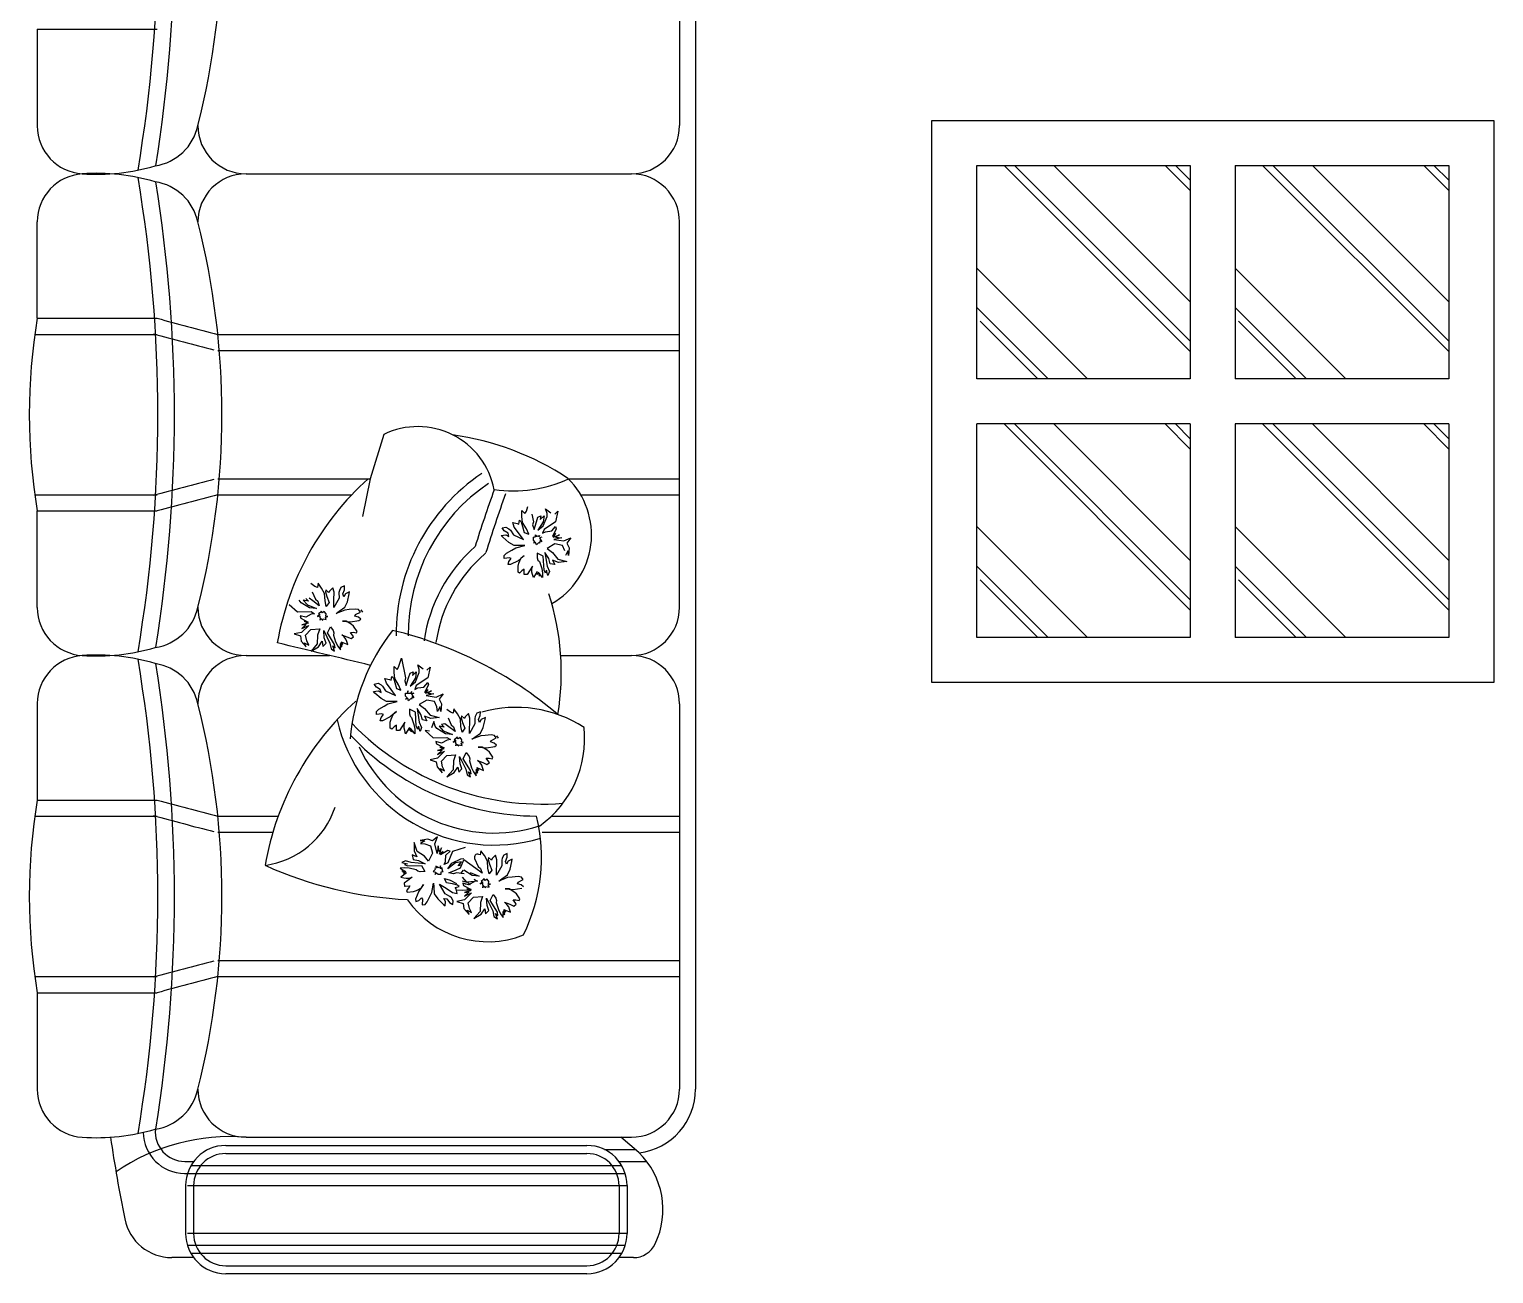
# Model space of a CAD drawing. Header units: inches. Extents: x 10.1 to 52.6, y 12.1 to 36.9.
# Drawn here: x 22.032 to 23.856, y 19.759 to 21.309 of the extents above; entities that cross this region are included whole.
import ezdxf

# ---------------------------------------------------------------- set-up
doc = ezdxf.new("R2010")
doc.units = ezdxf.units.IN
doc.header["$MEASUREMENT"] = 0
doc.layers.add('02', color=2, linetype='Continuous')

msp = doc.modelspace()

# ---------------------------------------------------------------- linework, layer by layer
at = {"layer": '02'}
for p, q in [((22.842, 21.6689), (22.842, 21.1889)), ((22.862, 21.6689), (22.862, 19.9889)), ((22.042, 21.3089), (22.1915, 21.3089)), ((22.042, 21.3089), (22.042, 21.1887)), ((23.1562, 20.4954), (23.1562, 21.1954)), ((23.1562, 21.1954), (23.8562, 21.1954)), ((23.8562, 21.1954), (23.8562, 20.4954)), ((22.302, 21.1289), (22.782, 21.1289)), ((23.2122, 20.8734), (23.2122, 21.1394)), ((23.2122, 21.1394), (23.4782, 21.1394)), ((23.2464, 21.1394), (23.4782, 20.9075)), ((23.2592, 21.1394), (23.4782, 20.9203)), ((23.3083, 21.1394), (23.4782, 20.9694)), ((23.447, 21.1394), (23.4782, 21.1081)), ((23.4598, 21.1394), (23.4782, 21.1209)), ((23.4782, 21.1394), (23.4782, 20.8734)), ((23.5342, 21.1394), (23.5342, 20.8734)), ((23.5342, 21.1394), (23.8002, 21.1394)), ((23.5684, 21.1394), (23.8002, 20.9075)), ((23.5812, 21.1394), (23.8002, 20.9203)), ((23.6303, 21.1394), (23.8002, 20.9694)), ((23.769, 21.1394), (23.8002, 21.1081)), ((23.7818, 21.1394), (23.8002, 21.1209)), ((23.8002, 21.1394), (23.8002, 20.8734)), ((22.042, 20.9489), (22.042, 21.069)), ((22.842, 20.5889), (22.842, 21.0689)), ((23.2122, 21.0114), (23.3502, 20.8734)), ((23.5342, 21.0114), (23.6722, 20.8734)), ((23.2122, 20.9623), (23.3011, 20.8734)), ((23.5342, 20.9623), (23.6231, 20.8734)), ((22.042, 20.9489), (22.1915, 20.9489)), ((23.2165, 20.9452), (23.2883, 20.8734)), ((23.5385, 20.9452), (23.6103, 20.8734)), ((22.0389, 20.9289), (22.1915, 20.9289)), ((22.2669, 20.9289), (22.842, 20.9289)), ((22.2669, 20.9089), (22.842, 20.9089)), ((23.4782, 20.8734), (23.2122, 20.8734)), ((23.8002, 20.8734), (23.5342, 20.8734)), ((23.4782, 20.8174), (23.2122, 20.8174)), ((23.2122, 20.5514), (23.2122, 20.8174)), ((23.2464, 20.8174), (23.4782, 20.5855)), ((23.2592, 20.8174), (23.4782, 20.5983)), ((23.3083, 20.8174), (23.4782, 20.6474)), ((23.447, 20.8174), (23.4782, 20.7861)), ((23.4598, 20.8174), (23.4782, 20.7989)), ((23.4782, 20.8174), (23.4782, 20.5514)), ((23.5342, 20.8174), (23.5342, 20.5514)), ((23.8002, 20.8174), (23.5342, 20.8174)), ((23.5684, 20.8174), (23.8002, 20.5855)), ((23.5812, 20.8174), (23.8002, 20.5983)), ((23.6303, 20.8174), (23.8002, 20.6474)), ((23.769, 20.8174), (23.8002, 20.7861)), ((23.7818, 20.8174), (23.8002, 20.7989)), ((23.8002, 20.8174), (23.8002, 20.5514)), ((22.4736, 20.8043), (22.4567, 20.7489)), ((22.2669, 20.7489), (22.4567, 20.7489)), ((22.4567, 20.7489), (22.447, 20.7021)), ((22.7037, 20.7489), (22.842, 20.7489)), ((22.0389, 20.7289), (22.1915, 20.7289)), ((22.2669, 20.7289), (22.4335, 20.7289)), ((22.719, 20.7289), (22.842, 20.7289)), ((22.042, 20.7089), (22.1915, 20.7089)), ((22.042, 20.5887), (22.042, 20.7089)), ((22.6456, 20.7021), (22.6456, 20.7097)), ((22.6456, 20.7097), (22.6494, 20.7059)), ((22.6494, 20.7059), (22.6513, 20.7087)), ((22.6513, 20.7087), (22.6532, 20.7145)), ((22.658, 20.7049), (22.6599, 20.6954)), ((22.6751, 20.7116), (22.6818, 20.7068)), ((22.6771, 20.7059), (22.6751, 20.7116)), ((22.6771, 20.7021), (22.6771, 20.7059)), ((22.6866, 20.7049), (22.6904, 20.7087)), ((22.6904, 20.7087), (22.6875, 20.6954)), ((22.6209, 20.6878), (22.6256, 20.6887)), ((22.6237, 20.684), (22.6209, 20.6878)), ((22.6256, 20.6887), (22.6294, 20.6868)), ((22.6294, 20.6868), (22.6313, 20.6849)), ((22.6361, 20.6887), (22.6342, 20.6945)), ((22.6342, 20.6945), (22.6399, 20.6935)), ((22.6475, 20.6735), (22.6361, 20.6887)), ((22.6399, 20.6935), (22.6418, 20.6926)), ((22.6418, 20.6926), (22.6428, 20.6973)), ((22.6428, 20.6973), (22.6447, 20.6954)), ((22.6447, 20.6954), (22.6466, 20.6897)), ((22.6466, 20.6945), (22.6456, 20.7021)), ((22.6513, 20.6868), (22.6466, 20.6945)), ((22.6466, 20.6897), (22.6485, 20.6821)), ((22.6542, 20.6802), (22.6513, 20.6868)), ((22.6599, 20.6954), (22.659, 20.6916)), ((22.659, 20.6916), (22.6609, 20.6859)), ((22.6609, 20.6859), (22.6637, 20.6954)), ((22.6637, 20.6954), (22.6656, 20.7011)), ((22.6656, 20.7011), (22.6694, 20.703)), ((22.6723, 20.6954), (22.6656, 20.6849)), ((22.6656, 20.6849), (22.6723, 20.6906)), ((22.6685, 20.6983), (22.6732, 20.703)), ((22.6694, 20.703), (22.6685, 20.6983)), ((22.6732, 20.703), (22.6723, 20.6954)), ((22.6723, 20.6906), (22.6771, 20.7021)), ((22.6875, 20.6954), (22.6732, 20.6859)), ((22.6828, 20.684), (22.6875, 20.6897)), ((22.6885, 20.6868), (22.6837, 20.6773)), ((22.6875, 20.6897), (22.6885, 20.6868)), ((23.2122, 20.6894), (23.3502, 20.5514)), ((23.5342, 20.6894), (23.6722, 20.5514)), ((22.6199, 20.6783), (22.6256, 20.6792)), ((22.6218, 20.6764), (22.6199, 20.6783)), ((22.6294, 20.6697), (22.6218, 20.6764)), ((22.6285, 20.6811), (22.6237, 20.684)), ((22.6256, 20.6792), (22.6294, 20.6773)), ((22.6294, 20.6773), (22.6285, 20.6811)), ((22.6361, 20.6659), (22.6294, 20.6697)), ((22.6313, 20.6849), (22.6351, 20.6792)), ((22.6351, 20.6792), (22.6475, 20.6735)), ((22.6485, 20.6821), (22.6542, 20.6802)), ((22.6599, 20.6764), (22.6675, 20.6783)), ((22.6599, 20.6725), (22.6599, 20.6764)), ((22.6618, 20.6706), (22.6599, 20.6725)), ((22.6599, 20.6687), (22.6618, 20.6706)), ((22.6628, 20.6697), (22.6599, 20.6687)), ((22.6628, 20.6764), (22.6628, 20.6792)), ((22.6628, 20.6792), (22.6637, 20.6783)), ((22.6637, 20.6668), (22.6628, 20.6697)), ((22.6666, 20.6697), (22.6637, 20.6668)), ((22.6675, 20.6783), (22.6666, 20.6764)), ((22.6675, 20.6687), (22.6666, 20.6697)), ((22.6704, 20.6764), (22.6675, 20.6754)), ((22.6675, 20.6754), (22.6704, 20.6706)), ((22.6685, 20.6725), (22.6675, 20.6687)), ((22.6704, 20.6706), (22.6685, 20.6725)), ((22.6732, 20.6859), (22.6713, 20.6811)), ((22.6713, 20.6811), (22.6751, 20.683)), ((22.6751, 20.683), (22.6828, 20.684)), ((22.6837, 20.6773), (22.6875, 20.6811)), ((22.6875, 20.6811), (22.6847, 20.6764)), ((22.6847, 20.6764), (22.6923, 20.6792)), ((22.6952, 20.6754), (22.6856, 20.6735)), ((22.6856, 20.6735), (22.698, 20.6716)), ((22.6923, 20.6792), (22.6875, 20.6764)), ((22.6875, 20.6764), (22.6952, 20.6754)), ((22.698, 20.6716), (22.7066, 20.6754)), ((22.7066, 20.6754), (22.7018, 20.6687)), ((22.7018, 20.6687), (22.7047, 20.663)), ((22.6237, 20.6535), (22.6266, 20.6564)), ((22.6237, 20.6497), (22.6237, 20.6535)), ((22.6304, 20.6506), (22.6237, 20.6497)), ((22.6266, 20.6564), (22.6332, 20.6602)), ((22.6323, 20.6497), (22.6304, 20.6506)), ((22.6332, 20.6602), (22.638, 20.663)), ((22.6494, 20.6659), (22.6361, 20.6659)), ((22.638, 20.663), (22.6494, 20.6659)), ((22.6485, 20.6535), (22.6409, 20.6468)), ((22.6418, 20.644), (22.6447, 20.6506)), ((22.6447, 20.6506), (22.6485, 20.6535)), ((22.6723, 20.6525), (22.6647, 20.6564)), ((22.6647, 20.6564), (22.6647, 20.6506)), ((22.6647, 20.6506), (22.6656, 20.6478)), ((22.6732, 20.6354), (22.6723, 20.6525)), ((22.679, 20.6497), (22.6742, 20.6573)), ((22.6742, 20.6573), (22.6771, 20.6402)), ((22.6866, 20.6678), (22.6771, 20.6621)), ((22.6771, 20.6621), (22.6837, 20.6573)), ((22.6837, 20.6573), (22.6904, 20.6487)), ((22.6961, 20.6659), (22.6866, 20.6678)), ((22.699, 20.6592), (22.6961, 20.6659)), ((22.7028, 20.6592), (22.6999, 20.6535)), ((22.7037, 20.6535), (22.7028, 20.6592)), ((22.7047, 20.663), (22.7037, 20.6535)), ((22.6285, 20.6421), (22.6294, 20.6459)), ((22.6313, 20.6421), (22.6285, 20.6421)), ((22.6294, 20.6459), (22.6323, 20.6497)), ((22.6409, 20.6468), (22.6313, 20.6421)), ((22.6409, 20.6402), (22.6418, 20.644)), ((22.6409, 20.6325), (22.6409, 20.6402)), ((22.6428, 20.6316), (22.6409, 20.6325)), ((22.6456, 20.6344), (22.6428, 20.6316)), ((22.6485, 20.6364), (22.6456, 20.6344)), ((22.6485, 20.6297), (22.6485, 20.6364)), ((22.6551, 20.6344), (22.6523, 20.6297)), ((22.659, 20.6402), (22.6551, 20.6344)), ((22.658, 20.6364), (22.659, 20.6402)), ((22.658, 20.6325), (22.658, 20.6364)), ((22.659, 20.6297), (22.658, 20.6325)), ((22.6647, 20.6335), (22.6599, 20.6259)), ((22.6647, 20.6297), (22.6647, 20.6335)), ((22.6666, 20.6325), (22.6647, 20.6297)), ((22.6656, 20.6478), (22.6675, 20.6459)), ((22.6675, 20.6459), (22.6704, 20.6373)), ((22.6704, 20.6373), (22.6713, 20.6316)), ((22.6751, 20.6316), (22.6732, 20.6354)), ((22.6761, 20.6354), (22.6751, 20.6316)), ((22.678, 20.6287), (22.6761, 20.6354)), ((22.6771, 20.6402), (22.6799, 20.6335)), ((22.6799, 20.6335), (22.678, 20.6287)), ((22.6809, 20.643), (22.679, 20.6497)), ((22.6866, 20.6421), (22.6809, 20.643)), ((22.6913, 20.6449), (22.6837, 20.6478)), ((22.6837, 20.6478), (22.6866, 20.6421)), ((22.6904, 20.6487), (22.7018, 20.6459)), ((22.7018, 20.6459), (22.6913, 20.6449)), ((23.2122, 20.6403), (23.3011, 20.5514)), ((23.5342, 20.6403), (23.6231, 20.5514)), ((22.3877, 20.615), (22.3828, 20.6186)), ((22.3909, 20.6138), (22.3877, 20.615)), ((22.3918, 20.6191), (22.3909, 20.6138)), ((22.3962, 20.6129), (22.3918, 20.6191)), ((22.4203, 20.6137), (22.4183, 20.6099)), ((22.4247, 20.6156), (22.4203, 20.6137)), ((22.4246, 20.6109), (22.4247, 20.6156)), ((22.6523, 20.6297), (22.6485, 20.6297)), ((22.6599, 20.6259), (22.659, 20.6297)), ((22.6675, 20.6316), (22.6666, 20.6287)), ((22.6675, 20.6278), (22.6675, 20.6316)), ((22.6685, 20.6297), (22.6675, 20.6278)), ((22.6713, 20.6259), (22.6685, 20.6297)), ((22.6713, 20.6316), (22.6713, 20.6259)), ((23.2165, 20.6232), (23.2883, 20.5514)), ((23.5385, 20.6232), (23.6103, 20.5514)), ((22.3706, 20.5947), (22.3684, 20.5978)), ((22.3732, 20.5977), (22.3784, 20.592)), ((22.3798, 20.5965), (22.3732, 20.5977)), ((22.3763, 20.5999), (22.3798, 20.5965)), ((22.3854, 20.597), (22.3805, 20.6005)), ((22.3845, 20.6081), (22.3885, 20.5992)), ((22.3932, 20.5909), (22.3854, 20.597)), ((22.3885, 20.5992), (22.3915, 20.5966)), ((22.3915, 20.5966), (22.3932, 20.5909)), ((22.3999, 20.6062), (22.3962, 20.6129)), ((22.4004, 20.5972), (22.3999, 20.6062)), ((22.402, 20.5901), (22.4004, 20.5972)), ((22.4013, 20.6107), (22.4009, 20.608)), ((22.4009, 20.608), (22.4026, 20.6023)), ((22.4049, 20.6074), (22.4013, 20.6107)), ((22.4026, 20.6023), (22.4055, 20.595)), ((22.4059, 20.6092), (22.4049, 20.6074)), ((22.41, 20.6133), (22.4059, 20.6092)), ((22.4117, 20.6076), (22.41, 20.6133)), ((22.418, 20.6004), (22.4113, 20.5885)), ((22.4113, 20.5885), (22.4115, 20.5981)), ((22.4115, 20.5981), (22.4117, 20.6076)), ((22.4183, 20.6099), (22.4178, 20.6072)), ((22.4178, 20.6072), (22.418, 20.6004)), ((22.4224, 20.6058), (22.4246, 20.6109)), ((22.4238, 20.6021), (22.4224, 20.6058)), ((22.4258, 20.6059), (22.4238, 20.6021)), ((22.425, 20.589), (22.4282, 20.5959)), ((22.431, 20.6084), (22.4258, 20.6059)), ((22.4282, 20.5959), (22.4306, 20.6058)), ((22.4306, 20.6058), (22.431, 20.6084)), ((22.3559, 20.5924), (22.366, 20.5832)), ((22.366, 20.5832), (22.3831, 20.5837)), ((22.3693, 20.5785), (22.3702, 20.5756)), ((22.3765, 20.5766), (22.3693, 20.5785)), ((22.3811, 20.5881), (22.3706, 20.5947)), ((22.3832, 20.5803), (22.3765, 20.5766)), ((22.3784, 20.592), (22.3899, 20.5873)), ((22.3899, 20.5873), (22.3811, 20.5881)), ((22.3831, 20.5837), (22.3875, 20.5809)), ((22.3875, 20.5809), (22.3832, 20.5803)), ((22.3941, 20.5798), (22.391, 20.5776)), ((22.391, 20.5776), (22.3939, 20.5785)), ((22.3953, 20.583), (22.3922, 20.5808)), ((22.3922, 20.5808), (22.3941, 20.5798)), ((22.3939, 20.5785), (22.3943, 20.5729)), ((22.3955, 20.5843), (22.3953, 20.583)), ((22.3972, 20.582), (22.3955, 20.5843)), ((22.3995, 20.5837), (22.3972, 20.582)), ((22.4017, 20.5806), (22.3995, 20.5837)), ((22.4011, 20.5766), (22.4039, 20.5775)), ((22.4013, 20.5779), (22.4017, 20.5806)), ((22.4039, 20.5775), (22.4013, 20.5779)), ((22.4055, 20.595), (22.402, 20.5901)), ((22.4251, 20.5855), (22.4141, 20.5812)), ((22.4141, 20.5812), (22.418, 20.584)), ((22.418, 20.584), (22.425, 20.589)), ((22.4306, 20.586), (22.4251, 20.5855)), ((22.4383, 20.5867), (22.4306, 20.586)), ((22.4375, 20.578), (22.4385, 20.5799)), ((22.442, 20.5765), (22.4375, 20.578)), ((22.4423, 20.5861), (22.4383, 20.5867)), ((22.4385, 20.5799), (22.4445, 20.583)), ((22.4445, 20.583), (22.4423, 20.5861)), ((22.4475, 20.5827), (22.4453, 20.5858)), ((22.3702, 20.5756), (22.3796, 20.5706)), ((22.3802, 20.5664), (22.3713, 20.5577)), ((22.377, 20.5676), (22.3714, 20.5625)), ((22.3714, 20.5625), (22.3802, 20.5664)), ((22.3794, 20.5693), (22.3715, 20.5672)), ((22.3715, 20.5672), (22.377, 20.5676)), ((22.3796, 20.5706), (22.3743, 20.5715)), ((22.3743, 20.5715), (22.3794, 20.5693)), ((22.3761, 20.5541), (22.3828, 20.5612)), ((22.3828, 20.5612), (22.3938, 20.5621)), ((22.3938, 20.5621), (22.3912, 20.5543)), ((22.3943, 20.5729), (22.3948, 20.5756)), ((22.3948, 20.5756), (22.3977, 20.573)), ((22.3977, 20.573), (22.398, 20.5744)), ((22.398, 20.5744), (22.4019, 20.5737)), ((22.3989, 20.5599), (22.4066, 20.5443)), ((22.3995, 20.5509), (22.3989, 20.5599)), ((22.4019, 20.5737), (22.4011, 20.5766)), ((22.4033, 20.5571), (22.4073, 20.5646)), ((22.4073, 20.5646), (22.4106, 20.56)), ((22.4106, 20.56), (22.4114, 20.5571)), ((22.4269, 20.5716), (22.4221, 20.5717)), ((22.4221, 20.5717), (22.4322, 20.5707)), ((22.4331, 20.5678), (22.4269, 20.5716)), ((22.4322, 20.5707), (22.4427, 20.5723)), ((22.436, 20.5653), (22.4331, 20.5678)), ((22.4405, 20.559), (22.436, 20.5653)), ((22.4395, 20.5572), (22.4405, 20.559)), ((22.445, 20.574), (22.442, 20.5765)), ((22.4427, 20.5723), (22.445, 20.574)), ((22.3713, 20.5577), (22.3621, 20.5558)), ((22.3621, 20.5558), (22.3698, 20.5532)), ((22.3698, 20.5532), (22.3708, 20.5468)), ((22.3708, 20.5468), (22.3771, 20.5396)), ((22.3746, 20.5448), (22.3802, 20.5418)), ((22.3771, 20.5396), (22.3746, 20.5448)), ((22.3777, 20.5471), (22.3761, 20.5541)), ((22.3802, 20.5418), (22.3777, 20.5471)), ((22.3907, 20.5435), (22.3831, 20.5345)), ((22.3912, 20.5543), (22.3907, 20.5435)), ((22.3922, 20.5398), (22.3967, 20.5466)), ((22.3967, 20.5466), (22.3977, 20.5403)), ((22.3977, 20.5403), (22.4018, 20.5444)), ((22.4018, 20.5444), (22.3995, 20.5509)), ((22.4124, 20.5426), (22.4033, 20.5571)), ((22.4066, 20.5443), (22.4081, 20.5372)), ((22.4101, 20.5409), (22.4131, 20.5384)), ((22.4124, 20.5344), (22.4101, 20.5409)), ((22.4114, 20.5571), (22.411, 20.5544)), ((22.411, 20.5544), (22.4136, 20.5458)), ((22.4131, 20.5384), (22.4124, 20.5426)), ((22.4136, 20.5458), (22.4162, 20.5406)), ((22.4193, 20.5428), (22.4217, 20.541)), ((22.4215, 20.5397), (22.4193, 20.5428)), ((22.4195, 20.5441), (22.4227, 20.5429)), ((22.4217, 20.541), (22.4195, 20.5441)), ((22.4195, 20.5359), (22.4196, 20.5407)), ((22.4196, 20.5407), (22.4215, 20.5397)), ((22.4205, 20.546), (22.4288, 20.5426)), ((22.4227, 20.5429), (22.4205, 20.546)), ((22.4213, 20.5548), (22.4277, 20.5523)), ((22.4243, 20.5522), (22.4213, 20.5548)), ((22.4265, 20.5491), (22.4243, 20.5522)), ((22.4274, 20.5462), (22.4265, 20.5491)), ((22.4288, 20.5426), (22.4274, 20.5462)), ((22.4277, 20.5523), (22.4328, 20.5501)), ((22.432, 20.5577), (22.4355, 20.5578)), ((22.4354, 20.5531), (22.432, 20.5577)), ((22.4328, 20.5501), (22.4359, 20.5523)), ((22.4359, 20.5523), (22.4354, 20.5531)), ((22.4355, 20.5578), (22.4395, 20.5572)), ((23.4782, 20.5514), (23.2122, 20.5514)), ((23.8002, 20.5514), (23.5342, 20.5514)), ((22.302, 20.5289), (22.406, 20.5289)), ((22.3831, 20.5345), (22.3922, 20.5398)), ((22.4081, 20.5372), (22.4124, 20.5344)), ((22.4162, 20.5406), (22.4195, 20.5359)), ((22.4921, 20.5144), (22.4958, 20.5254)), ((22.4958, 20.5254), (22.5007, 20.501)), ((22.6941, 20.5289), (22.782, 20.5289)), ((22.4864, 20.5077), (22.4864, 20.5153)), ((22.4864, 20.5153), (22.4902, 20.5115)), ((22.4874, 20.5001), (22.4864, 20.5077)), ((22.4902, 20.5115), (22.4921, 20.5144)), ((22.5045, 20.501), (22.5064, 20.5068)), ((22.5064, 20.5068), (22.5102, 20.5087)), ((22.5093, 20.5039), (22.514, 20.5087)), ((22.5102, 20.5087), (22.5093, 20.5039)), ((22.514, 20.5087), (22.5131, 20.501)), ((22.5131, 20.4963), (22.5178, 20.5077)), ((22.5178, 20.5115), (22.5159, 20.5172)), ((22.5159, 20.5172), (22.5226, 20.5125)), ((22.5178, 20.5077), (22.5178, 20.5115)), ((22.5274, 20.5106), (22.5312, 20.5144)), ((22.5312, 20.5144), (22.5283, 20.501)), ((22.4616, 20.4934), (22.4664, 20.4944)), ((22.4645, 20.4896), (22.4616, 20.4934)), ((22.4693, 20.4867), (22.4645, 20.4896)), ((22.4664, 20.4944), (22.4702, 20.4925)), ((22.4702, 20.4829), (22.4693, 20.4867)), ((22.4702, 20.4925), (22.4721, 20.4906)), ((22.4721, 20.4906), (22.4759, 20.4848)), ((22.4769, 20.4944), (22.475, 20.5001)), ((22.475, 20.5001), (22.4807, 20.4991)), ((22.4826, 20.4867), (22.4769, 20.4944)), ((22.4807, 20.4991), (22.4826, 20.4982)), ((22.4826, 20.4982), (22.4836, 20.5029)), ((22.4883, 20.4791), (22.4826, 20.4867)), ((22.4836, 20.5029), (22.4855, 20.501)), ((22.4855, 20.501), (22.4874, 20.4953)), ((22.4921, 20.4925), (22.4874, 20.5001)), ((22.4874, 20.4953), (22.4893, 20.4877)), ((22.4893, 20.4877), (22.495, 20.4858)), ((22.495, 20.4858), (22.4921, 20.4925)), ((22.5007, 20.501), (22.4997, 20.4972)), ((22.4997, 20.4972), (22.5016, 20.4915)), ((22.5016, 20.4915), (22.5045, 20.501)), ((22.5131, 20.501), (22.5064, 20.4906)), ((22.5064, 20.4906), (22.5131, 20.4963)), ((22.514, 20.4915), (22.5121, 20.4867)), ((22.5121, 20.4867), (22.5159, 20.4887)), ((22.5283, 20.501), (22.514, 20.4915)), ((22.5159, 20.4887), (22.5236, 20.4896)), ((22.5236, 20.4896), (22.5283, 20.4953)), ((22.5293, 20.4925), (22.5245, 20.4829)), ((22.5245, 20.4829), (22.5283, 20.4867)), ((22.5283, 20.4867), (22.5255, 20.482)), ((22.5283, 20.4953), (22.5293, 20.4925)), ((23.8562, 20.4954), (23.1562, 20.4954)), ((22.042, 20.469), (22.042, 20.3489)), ((22.4607, 20.4839), (22.4664, 20.4848)), ((22.4626, 20.482), (22.4607, 20.4839)), ((22.4702, 20.4753), (22.4626, 20.482)), ((22.4664, 20.4848), (22.4702, 20.4829)), ((22.4769, 20.4715), (22.4702, 20.4753)), ((22.474, 20.4658), (22.4788, 20.4687)), ((22.4759, 20.4848), (22.4883, 20.4791)), ((22.4902, 20.4715), (22.4769, 20.4715)), ((22.4788, 20.4687), (22.4902, 20.4715)), ((22.5007, 20.482), (22.5112, 20.482)), ((22.5007, 20.4782), (22.5007, 20.482)), ((22.5026, 20.4763), (22.5007, 20.4782)), ((22.5007, 20.4744), (22.5026, 20.4763)), ((22.5036, 20.4753), (22.5007, 20.4744)), ((22.5036, 20.482), (22.5036, 20.4848)), ((22.5036, 20.4848), (22.5045, 20.4839)), ((22.5045, 20.4725), (22.5036, 20.4753)), ((22.5074, 20.4753), (22.5045, 20.4725)), ((22.5083, 20.4839), (22.5074, 20.482)), ((22.5083, 20.4744), (22.5074, 20.4753)), ((22.5112, 20.482), (22.5083, 20.481)), ((22.5083, 20.481), (22.5112, 20.4763)), ((22.5093, 20.4782), (22.5083, 20.4744)), ((22.5112, 20.4763), (22.5093, 20.4782)), ((22.5274, 20.4734), (22.5178, 20.4677)), ((22.5255, 20.482), (22.5331, 20.4848)), ((22.5359, 20.481), (22.5264, 20.4791)), ((22.5264, 20.4791), (22.5388, 20.4772)), ((22.5369, 20.4715), (22.5274, 20.4734)), ((22.5331, 20.4848), (22.5283, 20.482)), ((22.5283, 20.482), (22.5359, 20.481)), ((22.5397, 20.4648), (22.5369, 20.4715)), ((22.5388, 20.4772), (22.5474, 20.481)), ((22.5474, 20.481), (22.5426, 20.4744)), ((22.5426, 20.4744), (22.5455, 20.4687)), ((22.5455, 20.4687), (22.5445, 20.4591)), ((22.842, 20.4689), (22.842, 19.9889)), ((22.4645, 20.4591), (22.4674, 20.462)), ((22.4645, 20.4553), (22.4645, 20.4591)), ((22.4712, 20.4563), (22.4645, 20.4553)), ((22.4674, 20.462), (22.474, 20.4658)), ((22.4693, 20.4477), (22.4702, 20.4515)), ((22.4702, 20.4515), (22.4731, 20.4553)), ((22.4731, 20.4553), (22.4712, 20.4563)), ((22.4816, 20.4525), (22.4721, 20.4477)), ((22.4893, 20.4591), (22.4816, 20.4525)), ((22.4816, 20.4458), (22.4826, 20.4496)), ((22.4826, 20.4496), (22.4855, 20.4563)), ((22.4855, 20.4563), (22.4893, 20.4591)), ((22.5131, 20.4582), (22.5055, 20.462)), ((22.5055, 20.462), (22.5055, 20.4563)), ((22.5055, 20.4563), (22.5064, 20.4534)), ((22.5064, 20.4534), (22.5083, 20.4515)), ((22.5083, 20.4515), (22.5112, 20.4429)), ((22.514, 20.441), (22.5131, 20.4582)), ((22.5197, 20.4553), (22.515, 20.4629)), ((22.515, 20.4629), (22.5178, 20.4458)), ((22.5178, 20.4677), (22.5245, 20.4629)), ((22.5217, 20.4486), (22.5197, 20.4553)), ((22.5245, 20.4629), (22.5312, 20.4544)), ((22.5321, 20.4506), (22.5245, 20.4534)), ((22.5245, 20.4534), (22.5274, 20.4477)), ((22.5312, 20.4544), (22.5426, 20.4515)), ((22.5426, 20.4515), (22.5321, 20.4506)), ((22.5407, 20.4591), (22.5397, 20.4648)), ((22.5436, 20.4648), (22.5407, 20.4591)), ((22.5445, 20.4591), (22.5436, 20.4648)), ((22.5569, 20.4583), (22.552, 20.4618)), ((22.5537, 20.4513), (22.5577, 20.4424)), ((22.5601, 20.457), (22.5569, 20.4583)), ((22.561, 20.4624), (22.5601, 20.457)), ((22.5654, 20.4562), (22.561, 20.4624)), ((22.5691, 20.4494), (22.5654, 20.4562)), ((22.5705, 20.4539), (22.5701, 20.4513)), ((22.5701, 20.4513), (22.5718, 20.4455)), ((22.5741, 20.4506), (22.5705, 20.4539)), ((22.5751, 20.4525), (22.5741, 20.4506)), ((22.5792, 20.4566), (22.5751, 20.4525)), ((22.5809, 20.4508), (22.5792, 20.4566)), ((22.5805, 20.4318), (22.5809, 20.4508)), ((22.5875, 20.4531), (22.587, 20.4505)), ((22.587, 20.4505), (22.5872, 20.4436)), ((22.5895, 20.4569), (22.5875, 20.4531)), ((22.5939, 20.4589), (22.5895, 20.4569)), ((22.5915, 20.449), (22.5938, 20.4541)), ((22.5938, 20.4541), (22.5939, 20.4589)), ((22.6002, 20.4517), (22.595, 20.4491)), ((22.5997, 20.449), (22.6002, 20.4517)), ((22.4721, 20.4477), (22.4693, 20.4477)), ((22.4816, 20.4382), (22.4816, 20.4458)), ((22.4836, 20.4372), (22.4816, 20.4382)), ((22.4864, 20.4401), (22.4836, 20.4372)), ((22.4893, 20.442), (22.4864, 20.4401)), ((22.4893, 20.4353), (22.4893, 20.442)), ((22.4931, 20.4353), (22.4893, 20.4353)), ((22.4959, 20.4401), (22.4931, 20.4353)), ((22.4997, 20.4458), (22.4959, 20.4401)), ((22.4988, 20.442), (22.4997, 20.4458)), ((22.4988, 20.4382), (22.4988, 20.442)), ((22.4997, 20.4353), (22.4988, 20.4382)), ((22.5007, 20.4315), (22.4997, 20.4353)), ((22.5055, 20.4391), (22.5007, 20.4315)), ((22.5055, 20.4353), (22.5055, 20.4391)), ((22.5074, 20.4382), (22.5055, 20.4353)), ((22.5074, 20.4344), (22.5074, 20.4382)), ((22.5083, 20.4372), (22.5074, 20.4344)), ((22.5093, 20.4353), (22.5083, 20.4334)), ((22.5121, 20.4315), (22.5093, 20.4353)), ((22.5112, 20.4429), (22.5121, 20.4372)), ((22.5121, 20.4372), (22.5121, 20.4315)), ((22.5159, 20.4372), (22.514, 20.441)), ((22.5169, 20.441), (22.5159, 20.4372)), ((22.5188, 20.4344), (22.5169, 20.441)), ((22.5178, 20.4458), (22.5207, 20.4391)), ((22.5207, 20.4391), (22.5188, 20.4344)), ((22.5274, 20.4477), (22.5217, 20.4486)), ((22.5304, 20.4347), (22.5251, 20.4356)), ((22.5251, 20.4356), (22.5352, 20.4264)), ((22.5358, 20.4468), (22.5332, 20.439)), ((22.5376, 20.441), (22.5358, 20.4468)), ((22.5398, 20.4379), (22.5376, 20.441)), ((22.5503, 20.4314), (22.5398, 20.4379)), ((22.5424, 20.4409), (22.5476, 20.4352)), ((22.549, 20.4398), (22.5424, 20.4409)), ((22.5497, 20.4438), (22.5455, 20.4431)), ((22.5455, 20.4431), (22.549, 20.4398)), ((22.5476, 20.4352), (22.5591, 20.4306)), ((22.5546, 20.4402), (22.5497, 20.4438)), ((22.5591, 20.4306), (22.5503, 20.4314)), ((22.5624, 20.4341), (22.5546, 20.4402)), ((22.5577, 20.4424), (22.5606, 20.4399)), ((22.5606, 20.4399), (22.5624, 20.4341)), ((22.5696, 20.4404), (22.5691, 20.4494)), ((22.5712, 20.4333), (22.5696, 20.4404)), ((22.5747, 20.4382), (22.5712, 20.4333)), ((22.5718, 20.4455), (22.5747, 20.4382)), ((22.5872, 20.4436), (22.5805, 20.4318)), ((22.5872, 20.4272), (22.5942, 20.4322)), ((22.593, 20.4454), (22.5915, 20.449)), ((22.595, 20.4491), (22.593, 20.4454)), ((22.5942, 20.4322), (22.5974, 20.4392)), ((22.5974, 20.4392), (22.5997, 20.449)), ((22.5352, 20.4264), (22.5523, 20.4269)), ((22.5457, 20.4199), (22.5385, 20.4218)), ((22.5385, 20.4218), (22.5394, 20.4189)), ((22.5394, 20.4189), (22.5488, 20.4139)), ((22.5488, 20.4139), (22.5434, 20.4148)), ((22.5434, 20.4148), (22.5485, 20.4125)), ((22.5524, 20.4235), (22.5457, 20.4199)), ((22.5523, 20.4269), (22.5566, 20.4242)), ((22.5566, 20.4242), (22.5524, 20.4235)), ((22.5633, 20.4231), (22.5602, 20.4208)), ((22.5602, 20.4208), (22.5631, 20.4217)), ((22.5645, 20.4263), (22.5614, 20.424)), ((22.5614, 20.424), (22.5633, 20.4231)), ((22.5631, 20.4217), (22.5635, 20.4162)), ((22.5635, 20.4162), (22.5639, 20.4188)), ((22.5639, 20.4188), (22.5669, 20.4163)), ((22.5647, 20.4276), (22.5645, 20.4263)), ((22.5664, 20.4253), (22.5647, 20.4276)), ((22.5687, 20.4269), (22.5664, 20.4253)), ((22.5669, 20.4163), (22.5671, 20.4176)), ((22.5671, 20.4176), (22.5711, 20.417)), ((22.5709, 20.4238), (22.5687, 20.4269)), ((22.5702, 20.4198), (22.5731, 20.4207)), ((22.5711, 20.417), (22.5702, 20.4198)), ((22.5705, 20.4212), (22.5709, 20.4238)), ((22.5731, 20.4207), (22.5705, 20.4212)), ((22.5943, 20.4288), (22.5833, 20.4245)), ((22.5833, 20.4245), (22.5872, 20.4272)), ((22.596, 20.4148), (22.5913, 20.4149)), ((22.5913, 20.4149), (22.6014, 20.4139)), ((22.5998, 20.4292), (22.5943, 20.4288)), ((22.6022, 20.411), (22.596, 20.4148)), ((22.6075, 20.43), (22.5998, 20.4292)), ((22.6014, 20.4139), (22.6119, 20.4156)), ((22.6067, 20.4212), (22.6077, 20.4231)), ((22.6112, 20.4198), (22.6067, 20.4212)), ((22.6115, 20.4293), (22.6075, 20.43)), ((22.6077, 20.4231), (22.6137, 20.4262)), ((22.6142, 20.4172), (22.6112, 20.4198)), ((22.6137, 20.4262), (22.6115, 20.4293)), ((22.6119, 20.4156), (22.6142, 20.4172)), ((22.6167, 20.4259), (22.6145, 20.429)), ((22.5404, 20.4009), (22.5312, 20.3991)), ((22.5312, 20.3991), (22.539, 20.3964)), ((22.539, 20.3964), (22.54, 20.3901)), ((22.5494, 20.4097), (22.5404, 20.4009)), ((22.5462, 20.4109), (22.5406, 20.4057)), ((22.5406, 20.4057), (22.5494, 20.4097)), ((22.5485, 20.4125), (22.5407, 20.4105)), ((22.5407, 20.4105), (22.5462, 20.4109)), ((22.5453, 20.3974), (22.552, 20.4045)), ((22.5468, 20.3903), (22.5453, 20.3974)), ((22.552, 20.4045), (22.563, 20.4053)), ((22.5604, 20.3976), (22.5599, 20.3867)), ((22.563, 20.4053), (22.5604, 20.3976)), ((22.5687, 20.3941), (22.5681, 20.4031)), ((22.5681, 20.4031), (22.5757, 20.3875)), ((22.5724, 20.4003), (22.5764, 20.4079)), ((22.5816, 20.3858), (22.5724, 20.4003)), ((22.5764, 20.4079), (22.5798, 20.4032)), ((22.5798, 20.4032), (22.5806, 20.4003)), ((22.5806, 20.4003), (22.5802, 20.3977)), ((22.5802, 20.3977), (22.5828, 20.389)), ((22.5935, 20.3954), (22.5905, 20.398)), ((22.5905, 20.398), (22.5969, 20.3955)), ((22.5957, 20.3923), (22.5935, 20.3954)), ((22.5969, 20.3955), (22.602, 20.3933)), ((22.6012, 20.401), (22.6047, 20.4011)), ((22.6045, 20.3963), (22.6012, 20.401)), ((22.602, 20.3933), (22.6051, 20.3955)), ((22.6052, 20.4085), (22.6022, 20.411)), ((22.6051, 20.3955), (22.6045, 20.3963)), ((22.6047, 20.4011), (22.6086, 20.4004)), ((22.6096, 20.4023), (22.6052, 20.4085)), ((22.6086, 20.4004), (22.6096, 20.4023)), ((22.54, 20.3901), (22.5463, 20.3829)), ((22.5437, 20.3881), (22.5494, 20.3851)), ((22.5463, 20.3829), (22.5437, 20.3881)), ((22.5494, 20.3851), (22.5468, 20.3903)), ((22.5599, 20.3867), (22.5523, 20.3778)), ((22.5523, 20.3778), (22.5613, 20.3831)), ((22.5613, 20.3831), (22.5659, 20.3898)), ((22.5659, 20.3898), (22.5669, 20.3835)), ((22.5669, 20.3835), (22.571, 20.3876)), ((22.571, 20.3876), (22.5687, 20.3941)), ((22.5757, 20.3875), (22.5773, 20.3804)), ((22.5773, 20.3804), (22.5816, 20.3776)), ((22.5793, 20.3842), (22.5823, 20.3816)), ((22.5816, 20.3776), (22.5793, 20.3842)), ((22.5823, 20.3816), (22.5816, 20.3858)), ((22.5828, 20.389), (22.5854, 20.3838)), ((22.5854, 20.3838), (22.5887, 20.3792)), ((22.5885, 20.386), (22.5909, 20.3843)), ((22.5907, 20.3829), (22.5885, 20.386)), ((22.5887, 20.3874), (22.5919, 20.3861)), ((22.5909, 20.3843), (22.5887, 20.3874)), ((22.5887, 20.3792), (22.5888, 20.3839)), ((22.5888, 20.3839), (22.5907, 20.3829)), ((22.5919, 20.3861), (22.5897, 20.3892)), ((22.5897, 20.3892), (22.598, 20.3858)), ((22.5966, 20.3895), (22.5957, 20.3923)), ((22.598, 20.3858), (22.5966, 20.3895)), ((22.042, 20.3489), (22.1915, 20.3489)), ((22.0389, 20.3289), (22.1915, 20.3289)), ((22.2669, 20.3289), (22.3422, 20.3289)), ((22.6825, 20.3289), (22.842, 20.3289)), ((22.2669, 20.3089), (22.3355, 20.3089)), ((22.6711, 20.3089), (22.842, 20.3089)), ((22.5114, 20.2961), (22.5113, 20.2856)), ((22.5113, 20.2856), (22.5147, 20.2782)), ((22.5152, 20.2849), (22.5114, 20.2961)), ((22.5283, 20.3003), (22.5189, 20.2986)), ((22.5189, 20.2986), (22.5246, 20.2981)), ((22.5246, 20.2981), (22.5192, 20.2948)), ((22.5192, 20.2948), (22.5249, 20.2943)), ((22.5249, 20.2943), (22.5318, 20.292)), ((22.5342, 20.2979), (22.5283, 20.3003)), ((22.5318, 20.292), (22.5344, 20.2826)), ((22.5405, 20.3031), (22.5342, 20.2979)), ((22.5374, 20.2943), (22.5405, 20.3031)), ((22.5402, 20.2821), (22.5374, 20.2943)), ((22.5414, 20.2917), (22.5402, 20.2821)), ((22.5429, 20.2842), (22.5414, 20.2917)), ((22.5454, 20.2892), (22.5429, 20.2842)), ((22.5431, 20.2814), (22.5454, 20.2892)), ((22.5533, 20.286), (22.5442, 20.2805)), ((22.5562, 20.2853), (22.5533, 20.286)), ((22.575, 20.2896), (22.5591, 20.2849)), ((22.5946, 20.2858), (22.5937, 20.2805)), ((22.599, 20.2796), (22.5946, 20.2858)), ((22.5008, 20.2733), (22.4962, 20.271)), ((22.4962, 20.271), (22.503, 20.2696)), ((22.503, 20.2696), (22.4993, 20.2684)), ((22.4993, 20.2684), (22.5032, 20.2668)), ((22.5077, 20.2709), (22.5008, 20.2733)), ((22.5032, 20.2668), (22.5204, 20.2672)), ((22.525, 20.2694), (22.5077, 20.2709)), ((22.5088, 20.2806), (22.5102, 20.275)), ((22.5147, 20.2782), (22.5088, 20.2806)), ((22.5102, 20.275), (22.517, 20.2736)), ((22.5242, 20.2789), (22.5152, 20.2849)), ((22.517, 20.2736), (22.525, 20.2694)), ((22.5204, 20.2672), (22.5248, 20.2599)), ((22.5295, 20.2727), (22.5242, 20.2789)), ((22.5344, 20.2826), (22.5295, 20.2727)), ((22.5477, 20.2846), (22.5431, 20.2814)), ((22.5443, 20.2671), (22.5435, 20.2642)), ((22.5442, 20.2805), (22.5477, 20.2846)), ((22.5446, 20.2633), (22.5443, 20.2671)), ((22.5489, 20.2685), (22.5505, 20.2724)), ((22.5535, 20.2707), (22.5489, 20.2685)), ((22.5505, 20.2724), (22.5509, 20.2801)), ((22.5509, 20.2801), (22.5562, 20.2853)), ((22.5631, 20.2705), (22.5532, 20.2631)), ((22.5532, 20.2631), (22.5584, 20.2701)), ((22.5591, 20.2849), (22.5535, 20.2707)), ((22.5584, 20.2701), (22.5694, 20.2758)), ((22.5706, 20.2721), (22.5631, 20.2705)), ((22.5663, 20.2669), (22.5706, 20.2721)), ((22.5709, 20.2683), (22.5663, 20.2669)), ((22.5693, 20.2643), (22.5734, 20.2744)), ((22.5694, 20.2758), (22.5732, 20.2761)), ((22.5881, 20.2637), (22.5734, 20.2744)), ((22.5867, 20.2759), (22.5912, 20.2659)), ((22.5937, 20.2805), (22.5918, 20.2812)), ((22.6026, 20.2729), (22.599, 20.2796)), ((22.6032, 20.2639), (22.6026, 20.2729)), ((22.6041, 20.2774), (22.6036, 20.2748)), ((22.6036, 20.2748), (22.6054, 20.269)), ((22.6076, 20.2741), (22.6041, 20.2774)), ((22.6054, 20.269), (22.6083, 20.2617)), ((22.6086, 20.276), (22.6076, 20.2741)), ((22.6127, 20.2801), (22.6086, 20.276)), ((22.6145, 20.2743), (22.6127, 20.2801)), ((22.614, 20.2553), (22.6145, 20.2743)), ((22.6208, 20.2671), (22.614, 20.2553)), ((22.621, 20.2766), (22.6206, 20.274)), ((22.6206, 20.274), (22.6208, 20.2671)), ((22.623, 20.2804), (22.621, 20.2766)), ((22.6274, 20.2824), (22.623, 20.2804)), ((22.6251, 20.2725), (22.6273, 20.2776)), ((22.6265, 20.2689), (22.6251, 20.2725)), ((22.6285, 20.2726), (22.6265, 20.2689)), ((22.6273, 20.2776), (22.6274, 20.2824)), ((22.6337, 20.2752), (22.6285, 20.2726)), ((22.631, 20.2627), (22.6333, 20.2725)), ((22.6333, 20.2725), (22.6337, 20.2752)), ((22.4996, 20.2646), (22.4939, 20.2641)), ((22.4939, 20.2641), (22.4979, 20.2616)), ((22.502, 20.2581), (22.4948, 20.2527)), ((22.4948, 20.2527), (22.4986, 20.2521)), ((22.4979, 20.2616), (22.4961, 20.2605)), ((22.4961, 20.2605), (22.4999, 20.2608)), ((22.4999, 20.2608), (22.4971, 20.2596)), ((22.4971, 20.2596), (22.5009, 20.2599)), ((22.5009, 20.2599), (22.4982, 20.2578)), ((22.4982, 20.2578), (22.502, 20.2581)), ((22.4986, 20.2521), (22.5016, 20.2514)), ((22.5053, 20.2641), (22.4996, 20.2646)), ((22.5016, 20.2514), (22.5053, 20.2517)), ((22.5091, 20.2529), (22.5037, 20.2487)), ((22.5141, 20.2619), (22.5053, 20.2641)), ((22.5053, 20.2517), (22.5091, 20.2529)), ((22.5161, 20.2602), (22.5141, 20.2619)), ((22.5191, 20.2594), (22.5161, 20.2602)), ((22.5248, 20.2599), (22.5191, 20.2594)), ((22.5379, 20.2628), (22.5353, 20.2597)), ((22.5353, 20.2597), (22.5382, 20.259)), ((22.5406, 20.2649), (22.5369, 20.2637)), ((22.5382, 20.259), (22.5375, 20.2561)), ((22.5375, 20.2561), (22.5392, 20.2581)), ((22.5386, 20.2667), (22.5406, 20.2649)), ((22.5435, 20.2642), (22.5386, 20.2667)), ((22.5392, 20.2581), (22.5413, 20.2564)), ((22.5413, 20.2564), (22.5451, 20.2567)), ((22.5464, 20.2644), (22.5446, 20.2633)), ((22.5449, 20.2595), (22.5477, 20.2598)), ((22.5451, 20.2567), (22.5449, 20.2595)), ((22.5467, 20.2606), (22.5464, 20.2644)), ((22.5477, 20.2598), (22.5467, 20.2606)), ((22.5493, 20.2513), (22.5562, 20.249)), ((22.5517, 20.2457), (22.5493, 20.2513)), ((22.5545, 20.2584), (22.5638, 20.262)), ((22.5604, 20.2569), (22.5545, 20.2584)), ((22.5562, 20.249), (22.5642, 20.2448)), ((22.5641, 20.2582), (22.5604, 20.2569)), ((22.5638, 20.262), (22.5693, 20.2643)), ((22.5737, 20.257), (22.5641, 20.2582)), ((22.5694, 20.2575), (22.5729, 20.2616)), ((22.5769, 20.2467), (22.5717, 20.2529)), ((22.5839, 20.2549), (22.5734, 20.2614)), ((22.5811, 20.2587), (22.5926, 20.2541)), ((22.5926, 20.2541), (22.5839, 20.2549)), ((22.5859, 20.2504), (22.5902, 20.2477)), ((22.596, 20.2576), (22.5881, 20.2637)), ((22.5912, 20.2659), (22.5942, 20.2634)), ((22.5942, 20.2634), (22.596, 20.2576)), ((22.598, 20.2497), (22.5949, 20.2475)), ((22.5983, 20.2511), (22.598, 20.2497)), ((22.5999, 20.2487), (22.5983, 20.2511)), ((22.6023, 20.2504), (22.5999, 20.2487)), ((22.6045, 20.2473), (22.6023, 20.2504)), ((22.6047, 20.2568), (22.6032, 20.2639)), ((22.6083, 20.2617), (22.6047, 20.2568)), ((22.6278, 20.2523), (22.6169, 20.2479)), ((22.6169, 20.2479), (22.6207, 20.2507)), ((22.6207, 20.2507), (22.6277, 20.2557)), ((22.6277, 20.2557), (22.631, 20.2627)), ((22.6334, 20.2527), (22.6278, 20.2523)), ((22.641, 20.2535), (22.6334, 20.2527)), ((22.645, 20.2528), (22.641, 20.2535)), ((22.6412, 20.2466), (22.6472, 20.2497)), ((22.6472, 20.2497), (22.645, 20.2528)), ((22.5037, 20.2487), (22.4991, 20.2454)), ((22.4991, 20.2454), (22.4994, 20.2416)), ((22.4994, 20.2416), (22.5004, 20.2417)), ((22.5004, 20.2417), (22.5061, 20.2422)), ((22.5044, 20.2392), (22.5018, 20.2361)), ((22.5018, 20.2361), (22.5029, 20.2343)), ((22.5029, 20.2343), (22.5105, 20.2349)), ((22.5061, 20.2422), (22.5044, 20.2392)), ((22.5105, 20.2349), (22.5142, 20.2361)), ((22.5171, 20.2354), (22.5131, 20.2255)), ((22.5142, 20.2361), (22.5206, 20.2395)), ((22.5232, 20.2435), (22.5171, 20.2354)), ((22.5206, 20.2395), (22.5232, 20.2435)), ((22.531, 20.2288), (22.5335, 20.2338)), ((22.5335, 20.2338), (22.5355, 20.2454)), ((22.5355, 20.2454), (22.5358, 20.2407)), ((22.5358, 20.2407), (22.5365, 20.2321)), ((22.5365, 20.2321), (22.5408, 20.2258)), ((22.5499, 20.2322), (22.5432, 20.2441)), ((22.5432, 20.2441), (22.5512, 20.239)), ((22.5559, 20.2289), (22.5499, 20.2322)), ((22.5512, 20.239), (22.5593, 20.2339)), ((22.5594, 20.2444), (22.5517, 20.2457)), ((22.5593, 20.2339), (22.5651, 20.2325)), ((22.5653, 20.243), (22.5594, 20.2444)), ((22.5626, 20.2399), (22.5673, 20.2412)), ((22.5637, 20.2381), (22.5626, 20.2399)), ((22.5634, 20.237), (22.5711, 20.2366)), ((22.5651, 20.2325), (22.5637, 20.2381)), ((22.5673, 20.2412), (22.5653, 20.243)), ((22.5711, 20.2481), (22.5769, 20.2467)), ((22.5711, 20.2366), (22.5787, 20.2372)), ((22.572, 20.2452), (22.5729, 20.2424)), ((22.5792, 20.2433), (22.572, 20.2452)), ((22.5729, 20.2424), (22.5823, 20.2374)), ((22.583, 20.2332), (22.574, 20.2244)), ((22.5798, 20.2344), (22.5741, 20.2292)), ((22.5741, 20.2292), (22.583, 20.2332)), ((22.5821, 20.236), (22.5742, 20.2339)), ((22.5742, 20.2339), (22.5798, 20.2344)), ((22.5812, 20.2431), (22.5746, 20.2442)), ((22.577, 20.2383), (22.5821, 20.236)), ((22.5823, 20.2374), (22.577, 20.2383)), ((22.5902, 20.2477), (22.5777, 20.2464)), ((22.5777, 20.2464), (22.5812, 20.2431)), ((22.586, 20.247), (22.5792, 20.2433)), ((22.5968, 20.2465), (22.5937, 20.2443)), ((22.5937, 20.2443), (22.5966, 20.2452)), ((22.5949, 20.2475), (22.5968, 20.2465)), ((22.5966, 20.2452), (22.597, 20.2397)), ((22.597, 20.2397), (22.5975, 20.2423)), ((22.5975, 20.2423), (22.6005, 20.2398)), ((22.6005, 20.2398), (22.6007, 20.2411)), ((22.6007, 20.2411), (22.6047, 20.2404)), ((22.6038, 20.2433), (22.6067, 20.2442)), ((22.6047, 20.2404), (22.6038, 20.2433)), ((22.604, 20.2446), (22.6045, 20.2473)), ((22.6067, 20.2442), (22.604, 20.2446)), ((22.606, 20.2238), (22.61, 20.2313)), ((22.61, 20.2313), (22.6133, 20.2267)), ((22.6248, 20.2384), (22.6349, 20.2374)), ((22.6296, 20.2383), (22.6248, 20.2384)), ((22.6358, 20.2345), (22.6296, 20.2383)), ((22.6349, 20.2374), (22.6454, 20.2391)), ((22.6388, 20.232), (22.6358, 20.2345)), ((22.6432, 20.2258), (22.6388, 20.232)), ((22.6402, 20.2447), (22.6412, 20.2466)), ((22.6448, 20.2433), (22.6402, 20.2447)), ((22.6478, 20.2407), (22.6448, 20.2433)), ((22.5131, 20.2255), (22.5134, 20.2227)), ((22.5134, 20.2227), (22.5171, 20.2239)), ((22.5171, 20.2239), (22.5207, 20.2271)), ((22.5207, 20.2271), (22.5218, 20.2252)), ((22.5218, 20.2252), (22.5213, 20.2185)), ((22.5213, 20.2185), (22.5251, 20.2188)), ((22.5251, 20.2188), (22.5277, 20.2219)), ((22.5277, 20.2219), (22.531, 20.2288)), ((22.5408, 20.2258), (22.5481, 20.2187)), ((22.5481, 20.2187), (22.5501, 20.217)), ((22.5484, 20.2264), (22.5523, 20.2257)), ((22.5506, 20.2227), (22.5484, 20.2264)), ((22.5501, 20.217), (22.5506, 20.2227)), ((22.5523, 20.2257), (22.5555, 20.2212)), ((22.5555, 20.2212), (22.5595, 20.2186)), ((22.5579, 20.2271), (22.5559, 20.2289)), ((22.5601, 20.2235), (22.5579, 20.2271)), ((22.5595, 20.2186), (22.5601, 20.2235)), ((22.574, 20.2244), (22.5648, 20.2225)), ((22.5648, 20.2225), (22.5725, 20.2199)), ((22.5725, 20.2199), (22.5735, 20.2136)), ((22.5735, 20.2136), (22.5798, 20.2064)), ((22.5789, 20.2209), (22.5855, 20.2279)), ((22.5804, 20.2138), (22.5789, 20.2209)), ((22.5829, 20.2086), (22.5804, 20.2138)), ((22.5855, 20.2279), (22.5966, 20.2288)), ((22.5939, 20.2211), (22.5935, 20.2102)), ((22.5966, 20.2288), (22.5939, 20.2211)), ((22.5949, 20.2066), (22.5994, 20.2133)), ((22.5994, 20.2133), (22.6004, 20.207)), ((22.6017, 20.2266), (22.6093, 20.211)), ((22.6022, 20.2176), (22.6017, 20.2266)), ((22.6045, 20.2111), (22.6022, 20.2176)), ((22.6152, 20.2093), (22.606, 20.2238)), ((22.6133, 20.2267), (22.6142, 20.2238)), ((22.6142, 20.2238), (22.6137, 20.2212)), ((22.6137, 20.2212), (22.6164, 20.2125)), ((22.6164, 20.2125), (22.6189, 20.2073)), ((22.6255, 20.2096), (22.6232, 20.2127)), ((22.6232, 20.2127), (22.6315, 20.2093)), ((22.624, 20.2215), (22.6305, 20.219)), ((22.627, 20.2189), (22.624, 20.2215)), ((22.6292, 20.2158), (22.627, 20.2189)), ((22.6301, 20.2129), (22.6292, 20.2158)), ((22.6315, 20.2093), (22.6301, 20.2129)), ((22.6305, 20.219), (22.6355, 20.2168)), ((22.6348, 20.2245), (22.6382, 20.2246)), ((22.6381, 20.2198), (22.6348, 20.2245)), ((22.6355, 20.2168), (22.6386, 20.219)), ((22.6386, 20.219), (22.6381, 20.2198)), ((22.6382, 20.2246), (22.6422, 20.2239)), ((22.6422, 20.2239), (22.6432, 20.2258)), ((22.5798, 20.2064), (22.5773, 20.2116)), ((22.5773, 20.2116), (22.5829, 20.2086)), ((22.5935, 20.2102), (22.5858, 20.2013)), ((22.5858, 20.2013), (22.5949, 20.2066)), ((22.6004, 20.207), (22.6045, 20.2111)), ((22.6093, 20.211), (22.6108, 20.2039)), ((22.6108, 20.2039), (22.6152, 20.2011)), ((22.6152, 20.2011), (22.6128, 20.2077)), ((22.6128, 20.2077), (22.6158, 20.2051)), ((22.6158, 20.2051), (22.6152, 20.2093)), ((22.6189, 20.2073), (22.6222, 20.2027)), ((22.6242, 20.2064), (22.622, 20.2095)), ((22.622, 20.2095), (22.6245, 20.2077)), ((22.6222, 20.2027), (22.6224, 20.2074)), ((22.6245, 20.2077), (22.6223, 20.2108)), ((22.6223, 20.2108), (22.6255, 20.2096)), ((22.6224, 20.2074), (22.6242, 20.2064)), ((22.2669, 20.1489), (22.842, 20.1489)), ((22.0389, 20.1289), (22.1915, 20.1289)), ((22.2669, 20.1289), (22.842, 20.1289)), ((22.042, 20.1089), (22.1915, 20.1089)), ((22.042, 20.1089), (22.042, 19.9887)), ((22.302, 19.9289), (22.782, 19.9289)), ((22.7915, 19.9099), (22.7687, 19.9289)), ((22.2767, 19.9186), (22.7267, 19.9186)), ((22.2767, 19.9086), (22.7267, 19.9086)), ((22.7485, 19.9136), (22.7869, 19.9136)), ((22.2256, 19.8986), (22.2367, 19.8986)), ((22.2334, 19.8936), (22.77, 19.8936)), ((22.7667, 19.8986), (22.8013, 19.8986)), ((22.2256, 19.8836), (22.7744, 19.8836)), ((22.2267, 19.8686), (22.2267, 19.8089)), ((22.229, 19.8686), (22.7767, 19.8686)), ((22.2367, 19.8686), (22.2367, 19.8089)), ((22.7667, 19.8686), (22.7667, 19.8089)), ((22.7767, 19.8686), (22.7767, 19.8089)), ((22.7767, 19.8089), (22.229, 19.8089)), ((22.7744, 19.7939), (22.229, 19.7939)), ((22.2367, 19.7789), (22.2097, 19.7789)), ((22.77, 19.7839), (22.2334, 19.7839)), ((22.7846, 19.7789), (22.7667, 19.7789)), ((22.2767, 19.7689), (22.7267, 19.7689)), ((22.7267, 19.7589), (22.2767, 19.7589))]:
    msp.add_line(p, q, dxfattribs=at)
for centre, radius, start, end in [((20.4099, 21.4289), 1.7822, 350.4594, 9.5406), ((20.3806, 21.4289), 1.8322, 350.8958, 9.1042), ((21.297, 21.4289), 0.975, 345.75, 14.25), ((22.102, 21.1887), 0.06, 180, 266.1275), ((22.1796, 21.2019), 0.0637, 278.4737, 348.1933), ((22.302, 21.1889), 0.06, 180, 270), ((22.782, 21.1889), 0.06, 270, 0), ((22.102, 21.069), 0.06, 93.8725, 180), ((22.1155, 21.3882), 0.2599, 266.1275, 286.4266), ((22.1155, 20.8696), 0.2599, 73.5734, 93.8725), ((22.302, 21.0689), 0.06, 90, 180), ((22.782, 21.0689), 0.06, 0, 90), ((20.4099, 20.8289), 1.7822, 350.4594, 9.5406), ((22.1796, 21.0558), 0.0637, 11.8067, 81.5263), ((20.3806, 20.8289), 1.8322, 350.8958, 9.1042), ((21.297, 20.8289), 0.975, 345.75, 14.25), ((22.757, 20.8289), 0.725, 170.4727, 189.5273), ((23.7472, 26.6596), 5.9188, 254.76144, 255.51631), ((23.7472, 26.6596), 5.9388, 254.76144, 255.51631), ((22.5159, 20.717), 0.097, 10.9234, 115.8768), ((22.5106, 20.4573), 0.3499, 56.6442, 81.9886), ((23.7472, 14.9982), 5.9388, 104.48369, 105.23856), ((22.6938, 20.4829), 0.3582, 131.9902, 170.0814), ((22.7297, 20.5557), 0.2406, 123.7923, 180.5552), ((22.7297, 20.5557), 0.2256, 123.7923, 180.5552), ((22.6342, 20.902), 0.1681, 262.1503, 294.4282), ((22.6336, 20.6792), 0.0988, 299.9049, 45.4193), ((23.7472, 14.9982), 5.9188, 104.48369, 105.23856), ((24.1601, 20.1749), 1.6472, 160.1072, 162.7032), ((24.1601, 20.1749), 1.6322, 160.1072, 162.8128), ((22.7154, 20.5193), 0.1937, 131.3592, 171.7371), ((22.7154, 20.5193), 0.1787, 130.4025, 171.7371), ((22.597, 20.6584), 0.004, 310.4025, 342.8128), ((22.3788, 20.5076), 0.316, 350.4944, 18.1127), ((22.102, 20.5887), 0.06, 180, 266.1275), ((22.1796, 20.6019), 0.0637, 278.4737, 348.1933), ((22.302, 20.5889), 0.06, 180, 270), ((22.782, 20.5889), 0.06, 270, 0), ((22.6816, 20.4051), 0.2507, 141.7765, 175.4088), ((22.3674, 20.0755), 0.4987, 49.625, 76.4048), ((19.2419, 7.4359), 13.47, 76.19057, 76.69841), ((22.102, 20.469), 0.06, 93.8725, 180), ((22.1155, 20.7882), 0.2599, 266.1275, 286.4266), ((22.1155, 20.2696), 0.2599, 73.5734, 93.8725), ((20.4099, 20.2289), 1.7822, 350.4594, 9.5406), ((22.302, 20.4689), 0.06, 90, 180), ((22.782, 20.4689), 0.06, 0, 90), ((22.1796, 20.4558), 0.0637, 11.8067, 81.5263), ((20.3806, 20.2289), 1.8322, 350.8958, 9.1042), ((21.297, 20.2289), 0.975, 345.75, 14.25), ((22.6786, 20.2059), 0.3582, 131.9902, 170.0814), ((22.6385, 20.3089), 0.1554, 57.0347, 105.8927), ((22.6111, 20.4934), 0.2006, 192.8006, 286.6911), ((22.6709, 20.6737), 0.3299, 224.1058, 274.4889), ((22.59, 20.4255), 0.1338, 305.4663, 5.9267), ((22.665, 20.6482), 0.3193, 223.1819, 269.8046), ((22.6111, 20.4934), 0.1856, 205.0065, 287.7343), ((22.757, 20.2289), 0.725, 170.4727, 189.5273), ((23.7472, 26.0596), 5.9188, 254.76144, 255.51631), ((23.7472, 26.0596), 5.9388, 254.76144, 255.51631), ((22.311, 20.374), 0.1075, 277.8749, 341.537), ((22.4511, 20.2775), 0.2189, 333.8327, 13.5744), ((22.5273, 20.7141), 0.4899, 245.708, 267.181), ((22.5904, 20.2775), 0.004, 69.1571, 204.1571), ((22.603, 20.2939), 0.1215, 214.7038, 291.5016), ((23.7472, 14.3982), 5.9388, 104.48369, 105.23856), ((23.7472, 14.3982), 5.9188, 104.48369, 105.23856), ((22.102, 19.9887), 0.06, 180, 266.1275), ((22.1796, 20.0019), 0.0637, 278.4737, 348.1933), ((22.302, 19.9889), 0.06, 180, 270), ((22.782, 19.9889), 0.06, 270, 0), ((22.782, 19.9889), 0.08, 277.063, 0), ((22.1155, 20.1882), 0.2599, 266.1275, 286.4266), ((22.226, 19.9358), 0.0371, 175.1571, 269.4053), ((24.1611, 20.2289), 2.05, 188.4151, 191.302), ((22.2825, 19.6765), 0.2532, 85.5854, 124.2393), ((22.226, 19.9358), 0.0521, 180.9194, 269.4053), ((22.2767, 19.8686), 0.05, 90, 180), ((22.2767, 19.8686), 0.04, 90, 180), ((22.7267, 19.8686), 0.05, 0, 90), ((22.7267, 19.8686), 0.04, 0, 90), ((22.7217, 19.8388), 0.0996, 334.5921, 45.5106), ((22.2097, 19.8389), 0.06, 191.302, 270), ((22.2767, 19.8089), 0.05, 180, 270), ((22.2767, 19.8089), 0.04, 180, 270), ((22.7267, 19.8089), 0.05, 270, 0), ((22.7267, 19.8089), 0.04, 270, 0), ((22.7846, 19.8089), 0.03, 270, 334.5921)]:
    msp.add_arc(centre, radius, start, end, dxfattribs=at)

doc.saveas('drawing.dxf')
